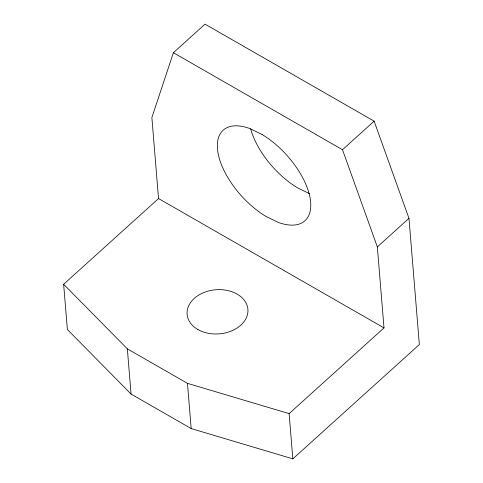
<?xml version="1.0" encoding="UTF-8"?>
<svg xmlns="http://www.w3.org/2000/svg" width="483" height="483" viewBox="0 0 483 483"><rect width="100%" height="100%" fill="white"/><g stroke="black" fill="none" stroke-linecap="round" stroke-linejoin="round"><path stroke-width="0.72" d="M173.397 52.725L151.873 117.556L158.533 198.555L63.647 284.276L67.366 329.503L131.062 394.074L191.183 428.566L292.837 458.85L419.353 344.554L408.974 218.328L374.132 121.161L205.027 24.15L173.397 52.725L342.501 149.736L377.344 246.904L384.003 327.903L289.118 413.623L292.837 458.85M342.501 149.736L374.132 121.161M377.344 246.904L408.974 218.328M63.647 284.276L127.343 348.847L187.464 383.339L289.118 413.623M309.615 193.731L297.6 187.863A61.003 30.459 47.9 0 1 250.659 128.864M158.533 198.555L384.003 327.903M187.464 383.339L191.183 428.566M127.343 348.847L131.062 394.074M262.142 134.528L250.122 128.653A61.003 30.459 47.9 0 0 218.02 152.978A61.003 30.459 47.9 0 0 265.97 216.432L277.991 222.307A61.003 30.459 47.9 0 0 310.092 197.982A61.003 30.459 47.9 0 0 262.142 134.528M197.891 329.521A30.501 22.127 -4.7 0 0 247.483 314.524A30.501 22.127 -4.7 0 0 207.129 291.376A30.501 22.127 -4.7 0 0 197.891 329.521"/></g></svg>
